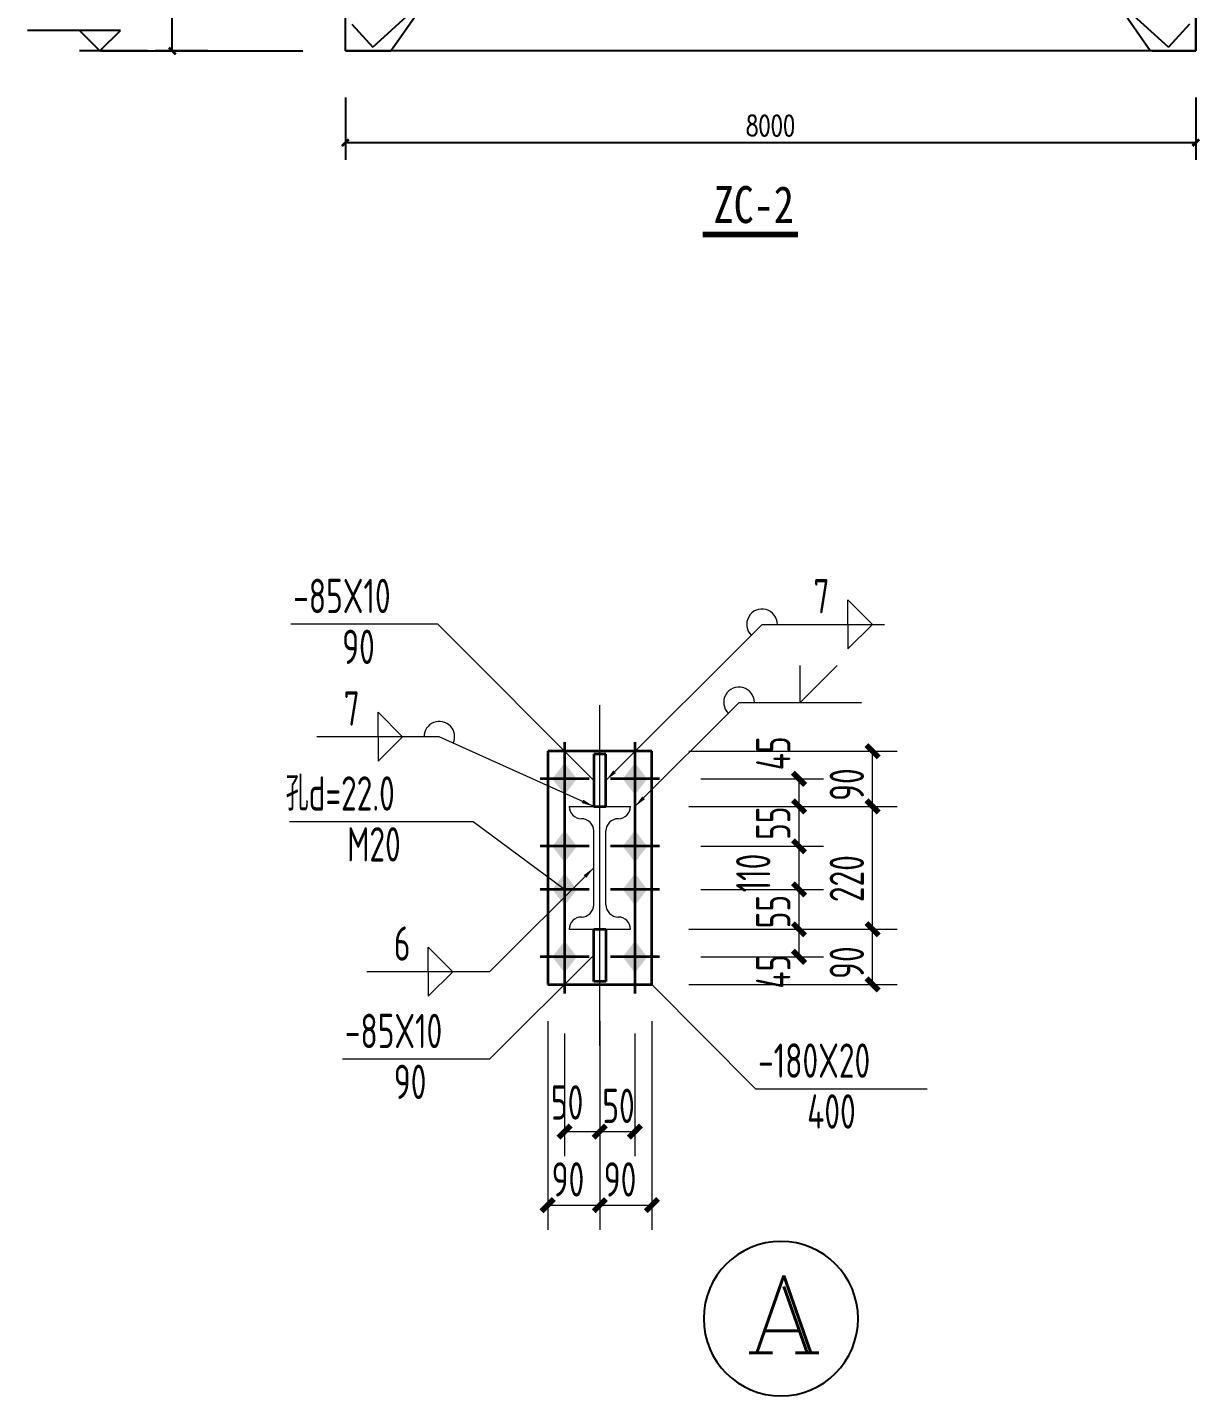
# Model space of a CAD drawing. Extents: x 14475413 to 15955882, y -732572 to -282951.
# Drawn here: x 15748511 to 15765825, y -508702 to -488474 of the extents above; entities that cross this region are included whole.
import ezdxf
from ezdxf.enums import TextEntityAlignment as Align

# ---------------------------------------------------------------- set-up
doc = ezdxf.new("R2010")
doc.units = 0
doc.header["$LTSCALE"] = 1000
doc.header["$MEASUREMENT"] = 0
doc.linetypes.add('6', pattern=[8.75, 5, -1.25, 1.25, -1.25])
doc.linetypes.add('x1', pattern=[2.5, 1.5, -1])
for name, color, linetype, lineweight in [('10', 7, 'Continuous', 35), ('1000', 2, 'Continuous', 35), ('尺寸标注', 9, 'Continuous', 18), ('焊缝标注', 9, 'Continuous', 18), ('编号标注', 9, 'Continuous', 18), ('螺栓孔标注', 9, 'Continuous', 18), ('钢板标注', 9, 'Continuous', 18)]:
    doc.layers.add(name, color=color, linetype=linetype, lineweight=lineweight)
for name, color, linetype in [('3T_WOOD', 21, 'Continuous'), ('DIM_ELEV', 3, 'Continuous'), ('PUB_DIM', 3, 'Continuous'), ('S', 2, 'Continuous'), ('TEXT', 7, 'Continuous'), ('X1', 2, 'x1'), ('图名', 7, 'Continuous')]:
    doc.layers.add(name, color=color, linetype=linetype)
doc.styles.add('_TCH_DIM_T3', font='SIMPLEX', dxfattribs={"width": 0.705882, "bigfont": 'GBCBIG'})
doc.styles.add('COMP', font='COMPLEX.shx', dxfattribs={"bigfont": 'hztxt'})
doc.styles.add('TSSD_REIN', font='tssdeng.shx', dxfattribs={"width": 0.7, "bigfont": 'tssdchn.shx'})
doc.styles.add('黑体', font='simhei.ttf')
doc.dimstyles.new('_TCH_ARCH&&150', dxfattribs={"dimtxt": 446.25, "dimasz": 150, "dimexe": 375, "dimexo": 450, "dimgap": 150, "dimtad": 1, "dimdec": 0, "dimzin": 0, "dimdsep": 46, "dimtxsty": '_TCH_DIM_T3', "dimblk": 'ARCHTICK', "dimcen": 0.09, "dimclrt": 7, "dimazin": 2, "dimtfac": 1, "dimtdec": 0, "dimtix": 1, "dimtmove": 2, "dimatfit": 3, "dimfxl": 0, "dimtolj": 1, "dimtzin": 0, "dimarcsym": 0})

# ---------------------------------------------------------------- blocks, each defined once
blk = doc.blocks.new('3W43SS')
at = {"const_width": 79.4}
blk.add_lwpolyline([(8045610, 1074807, 1), (8047878, 1074807, 1)], format="xyb", close=True, dxfattribs=at)
at = {"layer": '10', "color": 2}
for p, q in [((8043568, 1083271), (8043568, 1082191)), ((8044601, 1083271), (8044601, 1082191)), ((8043928, 1082731), (8043208, 1082731)), ((8044961, 1082731), (8044241, 1082731)), ((8043568, 1082281), (8043568, 1081201)), ((8044601, 1082281), (8044601, 1081201)), ((8043928, 1081741), (8043208, 1081741)), ((8044961, 1081741), (8044241, 1081741)), ((8043568, 1081648), (8043568, 1080568)), ((8044601, 1081648), (8044601, 1080568)), ((8043928, 1081108), (8043208, 1081108)), ((8044961, 1081108), (8044241, 1081108)), ((8043568, 1080658), (8043568, 1079578)), ((8044601, 1080658), (8044601, 1079578)), ((8043928, 1080118), (8043208, 1080118)), ((8044961, 1080118), (8044241, 1080118))]:
    blk.add_line(p, q, dxfattribs=at)
for points in [[(8043568, 1082965), (8043388, 1082731), (8043748, 1082731), (8043568, 1082497)], [(8044601, 1082965), (8044421, 1082731), (8044781, 1082731), (8044601, 1082497)], [(8043568, 1081975), (8043388, 1081741), (8043748, 1081741), (8043568, 1081507)], [(8044601, 1081975), (8044421, 1081741), (8044781, 1081741), (8044601, 1081507)], [(8043568, 1081342), (8043388, 1081108), (8043748, 1081108), (8043568, 1080874)], [(8044601, 1081342), (8044421, 1081108), (8044781, 1081108), (8044601, 1080874)], [(8043568, 1080352), (8043388, 1080118), (8043748, 1080118), (8043568, 1079884)], [(8044601, 1080352), (8044421, 1080118), (8044781, 1080118), (8044601, 1079884)]]:
    blk.add_solid(points, dxfattribs=at)
at = {"layer": '1000'}
for p, q in [((8043320, 1083136), (8043320, 1079713)), ((8044850, 1083136), (8043320, 1083136)), ((8044175, 1083091), (8043995, 1083091)), ((8043995, 1083091), (8043995, 1082326)), ((8044175, 1082326), (8044175, 1083091)), ((8044850, 1079713), (8044850, 1083136)), ((8043995, 1082326), (8044175, 1082326)), ((8043995, 1080523), (8044175, 1080523)), ((8043995, 1079758), (8043995, 1080523)), ((8044175, 1080523), (8044175, 1079758)), ((8043320, 1079713), (8044850, 1079713)), ((8044175, 1079758), (8043995, 1079758))]:
    blk.add_line(p, q, dxfattribs=at)
at = {"layer": '尺寸标注', "color": 0}
for p, q in [((8045390, 1083136), (8048450, 1083136)), ((8048090, 1082326), (8048090, 1083136)), ((8045570, 1082731), (8047370, 1082731)), ((8047010, 1082326), (8047010, 1082731)), ((8045390, 1082326), (8048450, 1082326)), ((8045390, 1082326), (8048450, 1082326)), ((8045570, 1082326), (8047370, 1082326)), ((8045570, 1082326), (8047370, 1082326)), ((8047010, 1081741), (8047010, 1082326)), ((8048090, 1080523), (8048090, 1082326)), ((8045570, 1081741), (8047370, 1081741)), ((8045570, 1081741), (8047370, 1081741)), ((8047010, 1081108), (8047010, 1081741)), ((8045570, 1081108), (8047370, 1081108)), ((8045570, 1081108), (8047370, 1081108)), ((8047010, 1080523), (8047010, 1081108)), ((8045390, 1080523), (8048450, 1080523)), ((8045390, 1080523), (8048450, 1080523)), ((8045570, 1080523), (8047370, 1080523)), ((8045570, 1080523), (8047370, 1080523)), ((8047010, 1080118), (8047010, 1080523)), ((8048090, 1079713), (8048090, 1080523)), ((8045570, 1080118), (8047370, 1080118)), ((8045390, 1079713), (8048450, 1079713)), ((8043320, 1079173), (8043320, 1076113)), ((8044085, 1079173), (8044085, 1076113)), ((8044085, 1079173), (8044085, 1076113)), ((8044850, 1079173), (8044850, 1076113)), ((8043568, 1078993), (8043568, 1077193)), ((8044085, 1078993), (8044085, 1077193)), ((8044085, 1078993), (8044085, 1077193)), ((8044601, 1078993), (8044601, 1077193)), ((8043568, 1077553), (8044085, 1077553)), ((8044085, 1077553), (8044601, 1077553)), ((8043320, 1076473), (8044085, 1076473)), ((8044085, 1076473), (8044850, 1076473))]:
    blk.add_line(p, q, dxfattribs=at)
at = {"layer": '尺寸标注', "color": 3}
for p, q in [((8043635, 1082326), (8044535, 1082326)), ((8043815, 1082146), (8043815, 1082146)), ((8044355, 1082146), (8044355, 1082146)), ((8043995, 1080883), (8043995, 1081966)), ((8044175, 1080883), (8044175, 1081966)), ((8043815, 1080703), (8043815, 1080703)), ((8044355, 1080703), (8044355, 1080703)), ((8043635, 1080523), (8044535, 1080523))]:
    blk.add_line(p, q, dxfattribs=at)
at = {"layer": '尺寸标注', "color": 0, "const_width": 81}
for points in [[(8048000, 1083226), (8048180, 1083046)], [(8046920, 1082821), (8047100, 1082641)], [(8046920, 1082416), (8047100, 1082236)], [(8046920, 1082416), (8047100, 1082236)], [(8048000, 1082416), (8048180, 1082236)], [(8048000, 1082416), (8048180, 1082236)], [(8046920, 1081831), (8047100, 1081651)], [(8046920, 1081831), (8047100, 1081651)], [(8046920, 1081198), (8047100, 1081018)], [(8046920, 1081198), (8047100, 1081018)], [(8046920, 1080613), (8047100, 1080433)], [(8046920, 1080613), (8047100, 1080433)], [(8048000, 1080613), (8048180, 1080433)], [(8048000, 1080613), (8048180, 1080433)], [(8046920, 1080208), (8047100, 1080028)], [(8048000, 1079803), (8048180, 1079623)], [(8043478, 1077463), (8043658, 1077643)], [(8043995, 1077463), (8044175, 1077643)], [(8043995, 1077463), (8044175, 1077643)], [(8044511, 1077463), (8044691, 1077643)], [(8043230, 1076383), (8043410, 1076563)], [(8043995, 1076383), (8044175, 1076563)], [(8043995, 1076383), (8044175, 1076563)], [(8044760, 1076383), (8044940, 1076563)]]:
    blk.add_lwpolyline(points, dxfattribs=at)
at = {"layer": '尺寸标注'}
for centre, start, end in [((8043815, 1082326, -2700), 180, 270), ((8044355, 1082326, -2700), 270, 0), ((8043815, 1081966, -2700), 360, 90), ((8044355, 1081966, -2700), 90, 180), ((8043815, 1080883, -2700), 270, 0), ((8044355, 1080883, -2700), 180, 270), ((8043815, 1080523, -2700), 90, 180), ((8044355, 1080523, -2700), 360, 90)]:
    blk.add_arc(centre, 180, start, end, dxfattribs=at)
at = {"layer": '焊缝标注', "color": 0}
for p, q in [((8047727, 1084999), (8047727, 1085359)), ((8047727, 1085359), (8048087, 1084999)), ((8044175, 1082709), (8046467, 1084999)), ((8046467, 1084999), (8048267, 1084999)), ((8047727, 1084999), (8047727, 1084639)), ((8047727, 1084639), (8048087, 1084999)), ((8047029, 1083853), (8047569, 1084393)), ((8047029, 1083853), (8047029, 1084393)), ((8041188, 1083349), (8040828, 1083709)), ((8040828, 1083349), (8040828, 1083709)), ((8044601, 1082326), (8046129, 1083853)), ((8046129, 1083853), (8047929, 1083853)), ((8041728, 1083349), (8039928, 1083349)), ((8041188, 1083349), (8040828, 1082989)), ((8040828, 1083349), (8040828, 1082989)), ((8043995, 1082326), (8041728, 1083349)), ((8043995, 1081425), (8042464, 1079900)), ((8041564, 1079900), (8041564, 1080260)), ((8041924, 1079900), (8041564, 1080260)), ((8042464, 1079900), (8040664, 1079900)), ((8041564, 1079900), (8041564, 1079540)), ((8041924, 1079900), (8041564, 1079540))]:
    blk.add_line(p, q, dxfattribs=at)
for centre, start, end in [((8046467, 1084999), 0, 224.9772), ((8046129, 1083853), 0, 224.9772), ((8041728, 1083349), 335.7129, 180)]:
    blk.add_arc(centre, 225, start, end, dxfattribs=at)
for points in [[(8044175, 1082709), (8044321, 1082817), (8044283, 1082855)], [(8044601, 1082326), (8044748, 1082434), (8044709, 1082473)], [(8043995, 1082326), (8043842, 1082425), (8043819, 1082376)], [(8043995, 1081425), (8043848, 1081317), (8043886, 1081278)]]:
    blk.add_solid(points, dxfattribs=at)
at = {"layer": '编号标注', "color": 7, "linetype": '6'}
blk.add_line((8044085, 1078813), (8044085, 1084036), dxfattribs=at)
at = {"layer": '螺栓孔标注', "color": 0}
for p, q in [((8042227, 1082102), (8039527, 1082102)), ((8043568, 1081108), (8042227, 1082102))]:
    blk.add_line(p, q, dxfattribs=at)
at = {"layer": '螺栓孔标注', "color": 0, "const_width": 18}
blk.add_lwpolyline([(8043577, 1081108, 1), (8043559, 1081108, 1), (8043577, 1081108, 1)], format="xyb", close=True, dxfattribs=at)
at = {"layer": '钢板标注'}
for p, q in [((8041706, 1085002), (8039546, 1085002)), ((8043995, 1082709), (8041706, 1085002)), ((8043995, 1080141), (8042464, 1078616)), ((8044850, 1079713), (8046373, 1078181)), ((8042464, 1078616), (8040304, 1078616)), ((8046373, 1078181), (8048893, 1078181))]:
    blk.add_line(p, q, dxfattribs=at)
at = {"layer": '钢板标注', "const_width": 18}
for points in [[(8044004, 1082709, 1), (8043986, 1082709, 1), (8044004, 1082709, 1)], [(8044004, 1080141, 1), (8043986, 1080141, 1), (8044004, 1080141, 1)], [(8044859, 1079713, 1), (8044841, 1079713, 1), (8044859, 1079713, 1)]]:
    blk.add_lwpolyline(points, format="xyb", close=True, dxfattribs=at)
at = {"style": 'COMP', "width": 2.333333}
blk.add_attdef('A', text='', height=1134, dxfattribs=at).set_placement((8046222, 1074305), (8047356, 1074305), align=Align.FIT)
at = {"layer": 'TEXT', "style": 'TSSD_REIN', "width": 0.7}
for s, p in [('-85X10', (8039582, 1085164)), ('7', (8047223, 1085161)), ('90', (8040302, 1084417)), ('7', (8040324, 1083511)), ('孔d=22.0', (8039473, 1082264)), ('M20', (8040373, 1081517)), ('6', (8041060, 1080062)), ('-85X10', (8040340, 1078778)), ('-180X20', (8046409, 1078343)), ('90', (8041060, 1078031)), ('50', (8043367, 1077729)), ('50', (8044122, 1077679)), ('400', (8047129, 1077596)), ('90', (8043378, 1076599)), ('90', (8044143, 1076599))]:
    blk.add_text(s, height=504, dxfattribs=at).set_placement(p)
for s, p in [('45', (8046884, 1082857)), ('90', (8047964, 1082407)), ('55', (8046884, 1081834)), ('110', (8046590, 1081065)), ('220', (8047964, 1080921)), ('55', (8046884, 1080537)), ('45', (8046884, 1079652)), ('90', (8047964, 1079794))]:
    blk.add_text(s, height=504, rotation=90, dxfattribs=at).set_placement(p)
blk = doc.blocks.new('_ArchTick')
at = {"color": 0, "linetype": 'ByBlock', "const_width": 0.4}
blk.add_lwpolyline([(-0.5, -0.5), (0.5, 0.5)], dxfattribs=at)
blk = doc.blocks.new('*D1743')
at = {"layer": 'Defpoints', "color": 0}
for p in [(15825709, -34807), (15826942, -34807), (15826942, -51944)]:
    blk.add_point(p, dxfattribs=at)
at = {"layer": 'PUB_DIM', "color": 0, "lineweight": -2}
for p, q in [((15826492, -34807), (15825334, -34807)), ((15825709, -51944), (15825709, -34807)), ((15826492, -51944), (15825334, -51944))]:
    blk.add_line(p, q, dxfattribs=at)
at = {"layer": 'PUB_DIM', "color": 0, "lineweight": -2, "xscale": 150, "yscale": 150, "zscale": 150}
for p, rotation in [((15825709, -34807), 90), ((15825709, -51944), 270)]:
    blk.add_blockref('_ArchTick', p, dxfattribs=dict(at, rotation=rotation))
at = {"layer": 'PUB_DIM', "color": 7, "insert": (15825336, -43375), "char_height": 446.2, "attachment_point": 5, "rotation": 90, "style": '_TCH_DIM_T3'}
blk.add_mtext('\\A1;9300', dxfattribs=at)
blk = doc.blocks.new('*D1744')
at = {"layer": 'Defpoints', "color": 0}
for p in [(15829523, -52518), (15848254, -52518), (15848254, -53963)]:
    blk.add_point(p, dxfattribs=at)
at = {"layer": 'PUB_DIM', "color": 0, "lineweight": -2}
for p, q in [((15829523, -52968), (15829523, -54338)), ((15848254, -52968), (15848254, -54338)), ((15829523, -53963), (15848254, -53963))]:
    blk.add_line(p, q, dxfattribs=at)
at = {"layer": 'PUB_DIM', "color": 0, "lineweight": -2, "xscale": 150, "yscale": 150, "zscale": 150, "rotation": 180}
blk.add_blockref('_ArchTick', (15829523, -53963), dxfattribs=at)
at = {"layer": 'PUB_DIM', "color": 0, "lineweight": -2, "xscale": 150, "yscale": 150, "zscale": 150}
blk.add_blockref('_ArchTick', (15848254, -53963), dxfattribs=at)
at = {"layer": 'PUB_DIM', "color": 7, "insert": (15838889, -53590), "char_height": 446.2, "attachment_point": 5, "style": '_TCH_DIM_T3'}
blk.add_mtext('\\A1;8000', dxfattribs=at)
blk = doc.blocks.new('1231S321')
for p, q in [((15848254, -24806.9), (15848254, -51942.9)), ((15830525.8, -51942.9), (15831133.9, -51076.5)), ((15847251.4, -51942.9), (15846643.2, -51076.5)), ((15829661.9, -51352.4), (15830124, -51860.3)), ((15848115.3, -51352.4), (15847653.1, -51860.3)), ((15824135.3, -51942.9), (15828585.2, -51942.9)), ((15848254, -51942.9), (15829523.2, -51942.9)), ((15829523.2, -51942.9), (15830525.8, -51942.9)), ((15848254, -51942.9), (15847251.4, -51942.9))]:
    blk.add_line(p, q)
at = {"const_width": 125}
blk.add_lwpolyline([(15837390.3, -55984.5), (15839492.3, -55984.5)], dxfattribs=at)
at = {"layer": 'DIM_ELEV'}
for p, q in [((15824566.1, -51492.9), (15822518.5, -51492.9)), ((15824116.1, -51942.9), (15823666.1, -51492.9)), ((15824116.1, -51942.9), (15824566.1, -51492.9)), ((15825166.1, -51942.9), (15823666.1, -51942.9))]:
    blk.add_line(p, q, dxfattribs=at)
at = {"layer": 'S'}
for p, q in [((15829523.2, -51942.9), (15829523.2, -50666.8)), ((15848254, -51942.9), (15848254, -50666.8)), ((15830480.8, -51942.9), (15829523.2, -51942.9)), ((15847296.3, -51942.9), (15848254, -51942.9))]:
    blk.add_line(p, q, dxfattribs=at)
at = {"layer": 'X1', "linetype": 'ByBlock'}
for p, q in [((15829661.9, -35488.1), (15847653.1, -51860.3)), ((15838767.4, -43994.7), (15830124, -51860.3))]:
    blk.add_line(p, q, dxfattribs=at)
at = {"layer": '图名', "style": '黑体', "width": 0.8}
blk.add_text('ZC-2', height=812.48, dxfattribs=at).set_placement((15837632, -55732.8))
at = {"layer": 'PUB_DIM'}
for p1, p2, distance, text, picture, middle in [((15826942.2, -51943.6), (15826942.2, -34807), 1233.1, '9300', '*D1743', (15825335.9, -43375.3)), ((15829523.2, -52517.7), (15848254.4, -52517.7), -1445.4, '8000', '*D1744', (15838888.8, -53590))]:
    dim = blk.add_aligned_dim(p1=p1, p2=p2, distance=distance, text=text, dimstyle='_TCH_ARCH&&150', dxfattribs=at)
    dim.commit()
    dim.dimension.update_dxf_attribs({"geometry": picture, "text_midpoint": middle})

msp = doc.modelspace()

# ---------------------------------------------------------------- block references
ref = msp.add_blockref('3W43SS', (7672855.6, -1587676.6), dxfattribs=dict(xscale=1.004974873736501, yscale=1.004974874667823, zscale=1.004974875000006))
ref.add_attrib('A', 'A', dxfattribs={"height": 1139.6, "style": 'COMP', "width": 1.166667}).set_placement((15759106.2, -508027.3), (15760245.8, -508027.3), align=Align.FIT)
at = {"layer": '3T_WOOD', "xscale": 0.6699999999254942, "yscale": 0.6700000000419095, "zscale": 0.67}
msp.add_blockref('1231S321', (5147423.9, -454018.4), dxfattribs=at)

doc.saveas('drawing.dxf')
